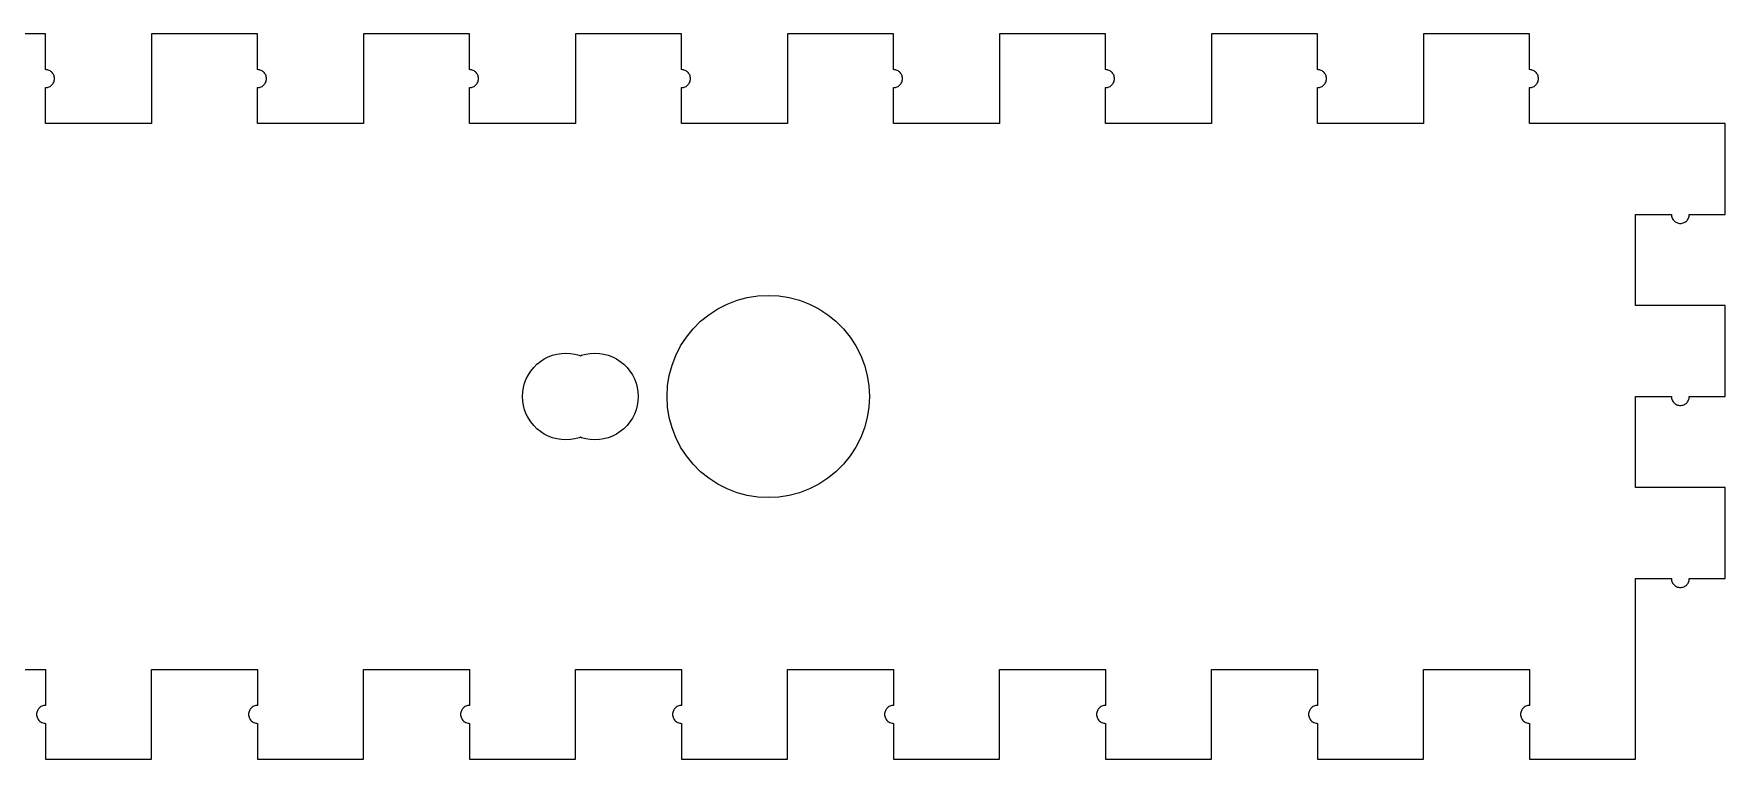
# Model space of a CAD drawing. Header units: metres. Extents: x -123 to 193, y -3 to 291.
# Drawn here: x -65.4 to -6.9, y -3.1 to 22 of the extents above; entities that cross this region are included whole.
import ezdxf

# ---------------------------------------------------------------- set-up
doc = ezdxf.new("R2010")
doc.units = ezdxf.units.M

msp = doc.modelspace()

# ---------------------------------------------------------------- linework, layer by layer
for p, q in [((-65, 22), (-68.6667, 22)), ((-65, 20.76), (-65, 22)), ((-57.6667, 22), (-61.3333, 22)), ((-61.3333, 22), (-61.3333, 18.9)), ((-57.6667, 20.76), (-57.6667, 22)), ((-50.3333, 22), (-54, 22)), ((-54, 22), (-54, 18.9)), ((-50.3333, 20.76), (-50.3333, 22)), ((-43, 22), (-46.6667, 22)), ((-46.6667, 22), (-46.6667, 18.9)), ((-43, 20.76), (-43, 22)), ((-35.6667, 22), (-39.3333, 22)), ((-39.3333, 22), (-39.3333, 18.9)), ((-35.6667, 20.76), (-35.6667, 22)), ((-28.3333, 22), (-32, 22)), ((-32, 22), (-32, 18.9)), ((-28.3333, 20.76), (-28.3333, 22)), ((-21, 22), (-24.6667, 22)), ((-24.6667, 22), (-24.6667, 18.9)), ((-21, 20.76), (-21, 22)), ((-13.6667, 22), (-17.3333, 22)), ((-17.3333, 22), (-17.3333, 18.9)), ((-13.6667, 20.76), (-13.6667, 22)), ((-64.9676, 20.7583), (-65, 20.76)), ((-64.9356, 20.7532), (-64.9676, 20.7583)), ((-64.9042, 20.7448), (-64.9356, 20.7532)), ((-64.8739, 20.7332), (-64.9042, 20.7448)), ((-64.845, 20.7184), (-64.8739, 20.7332)), ((-64.8178, 20.7008), (-64.845, 20.7184)), ((-64.7926, 20.6804), (-64.8178, 20.7008)), ((-64.7696, 20.6574), (-64.7926, 20.6804)), ((-64.7492, 20.6322), (-64.7696, 20.6574)), ((-64.7316, 20.605), (-64.7492, 20.6322)), ((-64.7168, 20.5761), (-64.7316, 20.605)), ((-64.7052, 20.5458), (-64.7168, 20.5761)), ((-64.6968, 20.5144), (-64.7052, 20.5458)), ((-64.6917, 20.4824), (-64.6968, 20.5144)), ((-64.69, 20.45), (-64.6917, 20.4824)), ((-57.6343, 20.7583), (-57.6667, 20.76)), ((-57.6022, 20.7532), (-57.6343, 20.7583)), ((-57.5709, 20.7448), (-57.6022, 20.7532)), ((-57.5406, 20.7332), (-57.5709, 20.7448)), ((-57.5117, 20.7184), (-57.5406, 20.7332)), ((-57.4845, 20.7008), (-57.5117, 20.7184)), ((-57.4593, 20.6804), (-57.4845, 20.7008)), ((-57.4363, 20.6574), (-57.4593, 20.6804)), ((-57.4159, 20.6322), (-57.4363, 20.6574)), ((-57.3982, 20.605), (-57.4159, 20.6322)), ((-57.3835, 20.5761), (-57.3982, 20.605)), ((-57.3719, 20.5458), (-57.3835, 20.5761)), ((-57.3635, 20.5144), (-57.3719, 20.5458)), ((-57.3584, 20.4824), (-57.3635, 20.5144)), ((-57.3567, 20.45), (-57.3584, 20.4824)), ((-50.3009, 20.7583), (-50.3333, 20.76)), ((-50.2689, 20.7532), (-50.3009, 20.7583)), ((-50.2375, 20.7448), (-50.2689, 20.7532)), ((-50.2073, 20.7332), (-50.2375, 20.7448)), ((-50.1783, 20.7184), (-50.2073, 20.7332)), ((-50.1511, 20.7008), (-50.1783, 20.7184)), ((-50.1259, 20.6804), (-50.1511, 20.7008)), ((-50.103, 20.6574), (-50.1259, 20.6804)), ((-50.0826, 20.6322), (-50.103, 20.6574)), ((-50.0649, 20.605), (-50.0826, 20.6322)), ((-50.0501, 20.5761), (-50.0649, 20.605)), ((-50.0385, 20.5458), (-50.0501, 20.5761)), ((-50.0301, 20.5144), (-50.0385, 20.5458)), ((-50.025, 20.4824), (-50.0301, 20.5144)), ((-50.0233, 20.45), (-50.025, 20.4824)), ((-42.9676, 20.7583), (-43, 20.76)), ((-42.9356, 20.7532), (-42.9676, 20.7583)), ((-42.9042, 20.7448), (-42.9356, 20.7532)), ((-42.8739, 20.7332), (-42.9042, 20.7448)), ((-42.845, 20.7184), (-42.8739, 20.7332)), ((-42.8178, 20.7008), (-42.845, 20.7184)), ((-42.7926, 20.6804), (-42.8178, 20.7008)), ((-42.7696, 20.6574), (-42.7926, 20.6804)), ((-42.7492, 20.6322), (-42.7696, 20.6574)), ((-42.7316, 20.605), (-42.7492, 20.6322)), ((-42.7168, 20.5761), (-42.7316, 20.605)), ((-42.7052, 20.5458), (-42.7168, 20.5761)), ((-42.6968, 20.5144), (-42.7052, 20.5458)), ((-42.6917, 20.4824), (-42.6968, 20.5144)), ((-42.69, 20.45), (-42.6917, 20.4824)), ((-35.6343, 20.7583), (-35.6667, 20.76)), ((-35.6022, 20.7532), (-35.6343, 20.7583)), ((-35.5709, 20.7448), (-35.6022, 20.7532)), ((-35.5406, 20.7332), (-35.5709, 20.7448)), ((-35.5117, 20.7184), (-35.5406, 20.7332)), ((-35.4845, 20.7008), (-35.5117, 20.7184)), ((-35.4593, 20.6804), (-35.4845, 20.7008)), ((-35.4363, 20.6574), (-35.4593, 20.6804)), ((-35.4159, 20.6322), (-35.4363, 20.6574)), ((-35.3982, 20.605), (-35.4159, 20.6322)), ((-35.3835, 20.5761), (-35.3982, 20.605)), ((-35.3719, 20.5458), (-35.3835, 20.5761)), ((-35.3635, 20.5144), (-35.3719, 20.5458)), ((-35.3584, 20.4824), (-35.3635, 20.5144)), ((-35.3567, 20.45), (-35.3584, 20.4824)), ((-28.3009, 20.7583), (-28.3333, 20.76)), ((-28.2689, 20.7532), (-28.3009, 20.7583)), ((-28.2375, 20.7448), (-28.2689, 20.7532)), ((-28.2073, 20.7332), (-28.2375, 20.7448)), ((-28.1783, 20.7184), (-28.2073, 20.7332)), ((-28.1511, 20.7008), (-28.1783, 20.7184)), ((-28.1259, 20.6804), (-28.1511, 20.7008)), ((-28.103, 20.6574), (-28.1259, 20.6804)), ((-28.0826, 20.6322), (-28.103, 20.6574)), ((-28.0649, 20.605), (-28.0826, 20.6322)), ((-28.0501, 20.5761), (-28.0649, 20.605)), ((-28.0385, 20.5458), (-28.0501, 20.5761)), ((-28.0301, 20.5144), (-28.0385, 20.5458)), ((-28.025, 20.4824), (-28.0301, 20.5144)), ((-28.0233, 20.45), (-28.025, 20.4824)), ((-20.9676, 20.7583), (-21, 20.76)), ((-20.9356, 20.7532), (-20.9676, 20.7583)), ((-20.9042, 20.7448), (-20.9356, 20.7532)), ((-20.8739, 20.7332), (-20.9042, 20.7448)), ((-20.845, 20.7184), (-20.8739, 20.7332)), ((-20.8178, 20.7008), (-20.845, 20.7184)), ((-20.7926, 20.6804), (-20.8178, 20.7008)), ((-20.7696, 20.6574), (-20.7926, 20.6804)), ((-20.7492, 20.6322), (-20.7696, 20.6574)), ((-20.7316, 20.605), (-20.7492, 20.6322)), ((-20.7168, 20.5761), (-20.7316, 20.605)), ((-20.7052, 20.5458), (-20.7168, 20.5761)), ((-20.6968, 20.5144), (-20.7052, 20.5458)), ((-20.6917, 20.4824), (-20.6968, 20.5144)), ((-20.69, 20.45), (-20.6917, 20.4824)), ((-13.6343, 20.7583), (-13.6667, 20.76)), ((-13.6022, 20.7532), (-13.6343, 20.7583)), ((-13.5709, 20.7448), (-13.6022, 20.7532)), ((-13.5406, 20.7332), (-13.5709, 20.7448)), ((-13.5117, 20.7184), (-13.5406, 20.7332)), ((-13.4845, 20.7008), (-13.5117, 20.7184)), ((-13.4593, 20.6804), (-13.4845, 20.7008)), ((-13.4363, 20.6574), (-13.4593, 20.6804)), ((-13.4159, 20.6322), (-13.4363, 20.6574)), ((-13.3982, 20.605), (-13.4159, 20.6322)), ((-13.3835, 20.5761), (-13.3982, 20.605)), ((-13.3719, 20.5458), (-13.3835, 20.5761)), ((-13.3635, 20.5144), (-13.3719, 20.5458)), ((-13.3584, 20.4824), (-13.3635, 20.5144)), ((-13.3567, 20.45), (-13.3584, 20.4824)), ((-65, 20.14), (-64.9676, 20.1417)), ((-65, 18.9), (-65, 20.14)), ((-64.9676, 20.1417), (-64.9356, 20.1468)), ((-64.9356, 20.1468), (-64.9042, 20.1552)), ((-64.9042, 20.1552), (-64.8739, 20.1668)), ((-64.8739, 20.1668), (-64.845, 20.1815)), ((-64.845, 20.1815), (-64.8178, 20.1992)), ((-64.8178, 20.1992), (-64.7926, 20.2196)), ((-64.7926, 20.2196), (-64.7696, 20.2426)), ((-64.7696, 20.2426), (-64.7492, 20.2678)), ((-64.7492, 20.2678), (-64.7316, 20.295)), ((-64.7316, 20.295), (-64.7168, 20.3239)), ((-64.7168, 20.3239), (-64.7052, 20.3542)), ((-64.7052, 20.3542), (-64.6968, 20.3855)), ((-64.6968, 20.3855), (-64.6917, 20.4176)), ((-64.6917, 20.4176), (-64.69, 20.45)), ((-57.6667, 20.14), (-57.6343, 20.1417)), ((-57.6667, 18.9), (-57.6667, 20.14)), ((-57.6343, 20.1417), (-57.6022, 20.1468)), ((-57.6022, 20.1468), (-57.5709, 20.1552)), ((-57.5709, 20.1552), (-57.5406, 20.1668)), ((-57.5406, 20.1668), (-57.5117, 20.1815)), ((-57.5117, 20.1815), (-57.4845, 20.1992)), ((-57.4845, 20.1992), (-57.4593, 20.2196)), ((-57.4593, 20.2196), (-57.4363, 20.2426)), ((-57.4363, 20.2426), (-57.4159, 20.2678)), ((-57.4159, 20.2678), (-57.3982, 20.295)), ((-57.3982, 20.295), (-57.3835, 20.3239)), ((-57.3835, 20.3239), (-57.3719, 20.3542)), ((-57.3719, 20.3542), (-57.3635, 20.3855)), ((-57.3635, 20.3855), (-57.3584, 20.4176)), ((-57.3584, 20.4176), (-57.3567, 20.45)), ((-50.3333, 20.14), (-50.3009, 20.1417)), ((-50.3333, 18.9), (-50.3333, 20.14)), ((-50.3009, 20.1417), (-50.2689, 20.1468)), ((-50.2689, 20.1468), (-50.2375, 20.1552)), ((-50.2375, 20.1552), (-50.2073, 20.1668)), ((-50.2073, 20.1668), (-50.1783, 20.1815)), ((-50.1783, 20.1815), (-50.1511, 20.1992)), ((-50.1511, 20.1992), (-50.1259, 20.2196)), ((-50.1259, 20.2196), (-50.103, 20.2426)), ((-50.103, 20.2426), (-50.0826, 20.2678)), ((-50.0826, 20.2678), (-50.0649, 20.295)), ((-50.0649, 20.295), (-50.0501, 20.3239)), ((-50.0501, 20.3239), (-50.0385, 20.3542)), ((-50.0385, 20.3542), (-50.0301, 20.3855)), ((-50.0301, 20.3855), (-50.025, 20.4176)), ((-50.025, 20.4176), (-50.0233, 20.45)), ((-43, 20.14), (-42.9676, 20.1417)), ((-43, 18.9), (-43, 20.14)), ((-42.9676, 20.1417), (-42.9356, 20.1468)), ((-42.9356, 20.1468), (-42.9042, 20.1552)), ((-42.9042, 20.1552), (-42.8739, 20.1668)), ((-42.8739, 20.1668), (-42.845, 20.1815)), ((-42.845, 20.1815), (-42.8178, 20.1992)), ((-42.8178, 20.1992), (-42.7926, 20.2196)), ((-42.7926, 20.2196), (-42.7696, 20.2426)), ((-42.7696, 20.2426), (-42.7492, 20.2678)), ((-42.7492, 20.2678), (-42.7316, 20.295)), ((-42.7316, 20.295), (-42.7168, 20.3239)), ((-42.7168, 20.3239), (-42.7052, 20.3542)), ((-42.7052, 20.3542), (-42.6968, 20.3855)), ((-42.6968, 20.3855), (-42.6917, 20.4176)), ((-42.6917, 20.4176), (-42.69, 20.45)), ((-35.6667, 20.14), (-35.6343, 20.1417)), ((-35.6667, 18.9), (-35.6667, 20.14)), ((-35.6343, 20.1417), (-35.6022, 20.1468)), ((-35.6022, 20.1468), (-35.5709, 20.1552)), ((-35.5709, 20.1552), (-35.5406, 20.1668)), ((-35.5406, 20.1668), (-35.5117, 20.1815)), ((-35.5117, 20.1815), (-35.4845, 20.1992)), ((-35.4845, 20.1992), (-35.4593, 20.2196)), ((-35.4593, 20.2196), (-35.4363, 20.2426)), ((-35.4363, 20.2426), (-35.4159, 20.2678)), ((-35.4159, 20.2678), (-35.3982, 20.295)), ((-35.3982, 20.295), (-35.3835, 20.3239)), ((-35.3835, 20.3239), (-35.3719, 20.3542)), ((-35.3719, 20.3542), (-35.3635, 20.3855)), ((-35.3635, 20.3855), (-35.3584, 20.4176)), ((-35.3584, 20.4176), (-35.3567, 20.45)), ((-28.3333, 20.14), (-28.3009, 20.1417)), ((-28.3333, 18.9), (-28.3333, 20.14)), ((-28.3009, 20.1417), (-28.2689, 20.1468)), ((-28.2689, 20.1468), (-28.2375, 20.1552)), ((-28.2375, 20.1552), (-28.2073, 20.1668)), ((-28.2073, 20.1668), (-28.1783, 20.1815)), ((-28.1783, 20.1815), (-28.1511, 20.1992)), ((-28.1511, 20.1992), (-28.1259, 20.2196)), ((-28.1259, 20.2196), (-28.103, 20.2426)), ((-28.103, 20.2426), (-28.0826, 20.2678)), ((-28.0826, 20.2678), (-28.0649, 20.295)), ((-28.0649, 20.295), (-28.0501, 20.3239)), ((-28.0501, 20.3239), (-28.0385, 20.3542)), ((-28.0385, 20.3542), (-28.0301, 20.3855)), ((-28.0301, 20.3855), (-28.025, 20.4176)), ((-28.025, 20.4176), (-28.0233, 20.45)), ((-21, 20.14), (-20.9676, 20.1417)), ((-21, 18.9), (-21, 20.14)), ((-20.9676, 20.1417), (-20.9356, 20.1468)), ((-20.9356, 20.1468), (-20.9042, 20.1552)), ((-20.9042, 20.1552), (-20.8739, 20.1668)), ((-20.8739, 20.1668), (-20.845, 20.1815)), ((-20.845, 20.1815), (-20.8178, 20.1992)), ((-20.8178, 20.1992), (-20.7926, 20.2196)), ((-20.7926, 20.2196), (-20.7696, 20.2426)), ((-20.7696, 20.2426), (-20.7492, 20.2678)), ((-20.7492, 20.2678), (-20.7316, 20.295)), ((-20.7316, 20.295), (-20.7168, 20.3239)), ((-20.7168, 20.3239), (-20.7052, 20.3542)), ((-20.7052, 20.3542), (-20.6968, 20.3855)), ((-20.6968, 20.3855), (-20.6917, 20.4176)), ((-20.6917, 20.4176), (-20.69, 20.45)), ((-13.6667, 20.14), (-13.6343, 20.1417)), ((-13.6667, 18.9), (-13.6667, 20.14)), ((-13.6343, 20.1417), (-13.6022, 20.1468)), ((-13.6022, 20.1468), (-13.5709, 20.1552)), ((-13.5709, 20.1552), (-13.5406, 20.1668)), ((-13.5406, 20.1668), (-13.5117, 20.1815)), ((-13.5117, 20.1815), (-13.4845, 20.1992)), ((-13.4845, 20.1992), (-13.4593, 20.2196)), ((-13.4593, 20.2196), (-13.4363, 20.2426)), ((-13.4363, 20.2426), (-13.4159, 20.2678)), ((-13.4159, 20.2678), (-13.3982, 20.295)), ((-13.3982, 20.295), (-13.3835, 20.3239)), ((-13.3835, 20.3239), (-13.3719, 20.3542)), ((-13.3719, 20.3542), (-13.3635, 20.3855)), ((-13.3635, 20.3855), (-13.3584, 20.4176)), ((-13.3584, 20.4176), (-13.3567, 20.45)), ((-61.3333, 18.9), (-65, 18.9)), ((-54, 18.9), (-57.6667, 18.9)), ((-46.6667, 18.9), (-50.3333, 18.9)), ((-39.3333, 18.9), (-43, 18.9)), ((-32, 18.9), (-35.6667, 18.9)), ((-24.6667, 18.9), (-28.3333, 18.9)), ((-17.3333, 18.9), (-21, 18.9)), ((-6.90001, 18.9), (-13.6667, 18.9)), ((-6.90001, 15.75), (-6.90001, 18.9)), ((-10, 12.6), (-10, 15.75)), ((-10, 15.75), (-8.76001, 15.75)), ((-8.76001, 15.75), (-8.75832, 15.7176)), ((-8.75832, 15.7176), (-8.75323, 15.6855)), ((-8.75323, 15.6855), (-8.74484, 15.6542)), ((-8.74484, 15.6542), (-8.73322, 15.6239)), ((-8.73322, 15.6239), (-8.71848, 15.595)), ((-8.71848, 15.595), (-8.70081, 15.5678)), ((-8.70081, 15.5678), (-8.68039, 15.5426)), ((-8.68039, 15.5426), (-8.65744, 15.5196)), ((-8.65744, 15.5196), (-8.63223, 15.4992)), ((-8.63223, 15.4992), (-8.60501, 15.4815)), ((-8.60501, 15.4815), (-8.5761, 15.4668)), ((-8.5761, 15.4668), (-8.54581, 15.4552)), ((-8.54581, 15.4552), (-8.51447, 15.4468)), ((-8.51447, 15.4468), (-8.48242, 15.4417)), ((-8.48242, 15.4417), (-8.45001, 15.44)), ((-8.45001, 15.44), (-8.4176, 15.4417)), ((-8.4176, 15.4417), (-8.38556, 15.4468)), ((-8.38556, 15.4468), (-8.35422, 15.4552)), ((-8.35422, 15.4552), (-8.32393, 15.4668)), ((-8.32393, 15.4668), (-8.29501, 15.4815)), ((-8.29501, 15.4815), (-8.26781, 15.4992)), ((-8.26781, 15.4992), (-8.24258, 15.5196)), ((-8.24258, 15.5196), (-8.21964, 15.5426)), ((-8.21964, 15.5426), (-8.19922, 15.5678)), ((-8.19922, 15.5678), (-8.18155, 15.595)), ((-8.18155, 15.595), (-8.16681, 15.6239)), ((-8.16681, 15.6239), (-8.15518, 15.6542)), ((-8.15518, 15.6542), (-8.14679, 15.6855)), ((-8.14679, 15.6855), (-8.14171, 15.7176)), ((-8.14171, 15.7176), (-8.14001, 15.75)), ((-8.14001, 15.75), (-6.90001, 15.75)), ((-41.0816, 12.7787), (-40.7277, 12.8735)), ((-40.7277, 12.8735), (-40.3659, 12.9308)), ((-40.3659, 12.9308), (-40, 12.95)), ((-40, 12.95), (-39.6342, 12.9308)), ((-39.6342, 12.9308), (-39.2723, 12.8735)), ((-39.2723, 12.8735), (-38.9184, 12.7787)), ((-42.0573, 12.2816), (-41.75, 12.4811)), ((-41.75, 12.4811), (-41.4236, 12.6474)), ((-41.4236, 12.6474), (-41.0816, 12.7787)), ((-38.9184, 12.7787), (-38.5764, 12.6474)), ((-38.5764, 12.6474), (-38.25, 12.4811)), ((-38.25, 12.4811), (-37.9428, 12.2816)), ((-6.90001, 12.6), (-10, 12.6)), ((-6.90001, 9.45001), (-6.90001, 12.6)), ((-42.8316, 11.5072), (-42.601, 11.7919)), ((-42.601, 11.7919), (-42.342, 12.051)), ((-42.342, 12.051), (-42.0573, 12.2816)), ((-37.9428, 12.2816), (-37.6581, 12.051)), ((-37.6581, 12.051), (-37.399, 11.7919)), ((-37.399, 11.7919), (-37.1684, 11.5072)), ((-43.1974, 10.8736), (-43.0311, 11.2)), ((-43.0311, 11.2), (-42.8316, 11.5072)), ((-37.1684, 11.5072), (-36.9689, 11.2)), ((-36.9689, 11.2), (-36.8026, 10.8736)), ((-48.1147, 10.4537), (-48.0037, 10.5647)), ((-48.0037, 10.5647), (-47.8817, 10.6635)), ((-47.8817, 10.6635), (-47.75, 10.749)), ((-47.75, 10.749), (-47.6101, 10.8203)), ((-47.6101, 10.8203), (-47.4635, 10.8766)), ((-47.4635, 10.8766), (-47.3119, 10.9172)), ((-47.3119, 10.9172), (-47.1568, 10.9418)), ((-47.1568, 10.9418), (-47, 10.95)), ((-47, 10.95), (-46.8432, 10.9418)), ((-46.8432, 10.9418), (-46.6881, 10.9172)), ((-46.6881, 10.9172), (-46.5365, 10.8766)), ((-46.5365, 10.8766), (-46.5, 10.8626)), ((-46.5, 10.8626), (-46.4635, 10.8766)), ((-46.4635, 10.8766), (-46.3119, 10.9172)), ((-46.3119, 10.9172), (-46.1568, 10.9418)), ((-46.1568, 10.9418), (-46, 10.95)), ((-46, 10.95), (-45.8432, 10.9418)), ((-45.8432, 10.9418), (-45.6881, 10.9172)), ((-45.6881, 10.9172), (-45.5365, 10.8766)), ((-45.5365, 10.8766), (-45.3899, 10.8203)), ((-45.3899, 10.8203), (-45.25, 10.749)), ((-45.25, 10.749), (-45.1183, 10.6635)), ((-45.1183, 10.6635), (-44.9963, 10.5647)), ((-44.9963, 10.5647), (-44.8853, 10.4537)), ((-43.4235, 10.1777), (-43.3287, 10.5316)), ((-43.3287, 10.5316), (-43.1974, 10.8736)), ((-36.8026, 10.8736), (-36.6713, 10.5316)), ((-36.6713, 10.5316), (-36.5765, 10.1777)), ((-48.4266, 9.91351), (-48.3703, 10.0601)), ((-48.3703, 10.0601), (-48.299, 10.2)), ((-48.299, 10.2), (-48.2135, 10.3317)), ((-48.2135, 10.3317), (-48.1147, 10.4537)), ((-44.8853, 10.4537), (-44.7865, 10.3317)), ((-44.7865, 10.3317), (-44.701, 10.2)), ((-44.701, 10.2), (-44.6297, 10.0601)), ((-44.6297, 10.0601), (-44.5734, 9.91351)), ((-43.4808, 9.81584), (-43.4235, 10.1777)), ((-36.5765, 10.1777), (-36.5192, 9.81584)), ((-48.5, 9.45), (-48.4918, 9.60678)), ((-48.4918, 9.2932), (-48.5, 9.45)), ((-48.4918, 9.60678), (-48.4672, 9.76186)), ((-48.4672, 9.76186), (-48.4266, 9.91351)), ((-44.5734, 9.91351), (-44.5328, 9.76186)), ((-44.5328, 9.76186), (-44.5082, 9.60678)), ((-44.5082, 9.60678), (-44.5, 9.45)), ((-44.5, 9.45), (-44.5082, 9.2932)), ((-43.5, 9.45), (-43.4808, 9.81584)), ((-43.4808, 9.08414), (-43.5, 9.45)), ((-36.5192, 9.81584), (-36.5, 9.45)), ((-36.5, 9.45), (-36.5192, 9.08414)), ((-10, 6.3), (-10, 9.45001)), ((-10, 9.45001), (-8.76001, 9.45001)), ((-8.76001, 9.45001), (-8.75832, 9.4176)), ((-8.75832, 9.4176), (-8.75323, 9.38556)), ((-8.75323, 9.38556), (-8.74484, 9.35422)), ((-8.15518, 9.35422), (-8.14679, 9.38556)), ((-8.14679, 9.38556), (-8.14171, 9.4176)), ((-8.14171, 9.4176), (-8.14001, 9.45001)), ((-8.14001, 9.45001), (-6.90001, 9.45001)), ((-48.4672, 9.13812), (-48.4918, 9.2932)), ((-48.4266, 8.98647), (-48.4672, 9.13812)), ((-48.3703, 8.83989), (-48.4266, 8.98647)), ((-48.299, 8.7), (-48.3703, 8.83989)), ((-44.6297, 8.83989), (-44.701, 8.7)), ((-44.5734, 8.98647), (-44.6297, 8.83989)), ((-44.5328, 9.13812), (-44.5734, 8.98647)), ((-44.5082, 9.2932), (-44.5328, 9.13812)), ((-43.4235, 8.72231), (-43.4808, 9.08414)), ((-36.5192, 9.08414), (-36.5765, 8.72231)), ((-8.74484, 9.35422), (-8.73322, 9.32393)), ((-8.73322, 9.32393), (-8.71848, 9.29501)), ((-8.71848, 9.29501), (-8.70081, 9.26781)), ((-8.70081, 9.26781), (-8.68039, 9.24258)), ((-8.68039, 9.24258), (-8.65744, 9.21964)), ((-8.65744, 9.21964), (-8.63223, 9.19922)), ((-8.63223, 9.19922), (-8.60501, 9.18155)), ((-8.60501, 9.18155), (-8.5761, 9.16681)), ((-8.5761, 9.16681), (-8.54581, 9.15518)), ((-8.54581, 9.15518), (-8.51447, 9.14679)), ((-8.51447, 9.14679), (-8.48242, 9.14171)), ((-8.48242, 9.14171), (-8.45001, 9.14001)), ((-8.45001, 9.14001), (-8.4176, 9.14171)), ((-8.4176, 9.14171), (-8.38556, 9.14679)), ((-8.38556, 9.14679), (-8.35422, 9.15518)), ((-8.35422, 9.15518), (-8.32393, 9.16681)), ((-8.32393, 9.16681), (-8.29501, 9.18155)), ((-8.29501, 9.18155), (-8.26781, 9.19922)), ((-8.26781, 9.19922), (-8.24258, 9.21964)), ((-8.24258, 9.21964), (-8.21964, 9.24258)), ((-8.21964, 9.24258), (-8.19922, 9.26781)), ((-8.19922, 9.26781), (-8.18155, 9.29501)), ((-8.18155, 9.29501), (-8.16681, 9.32393)), ((-8.16681, 9.32393), (-8.15518, 9.35422)), ((-48.2135, 8.56831), (-48.299, 8.7)), ((-48.1147, 8.44629), (-48.2135, 8.56831)), ((-48.0037, 8.33528), (-48.1147, 8.44629)), ((-47.8817, 8.23647), (-48.0037, 8.33528)), ((-47.75, 8.15096), (-47.8817, 8.23647)), ((-45.1183, 8.23647), (-45.25, 8.15096)), ((-44.9963, 8.33528), (-45.1183, 8.23647)), ((-44.8853, 8.44629), (-44.9963, 8.33528)), ((-44.7865, 8.56831), (-44.8853, 8.44629)), ((-44.701, 8.7), (-44.7865, 8.56831)), ((-43.3287, 8.36844), (-43.4235, 8.72231)), ((-43.1974, 8.02641), (-43.3287, 8.36844)), ((-36.6713, 8.36844), (-36.8026, 8.02641)), ((-36.5765, 8.72231), (-36.6713, 8.36844)), ((-47.6101, 8.07968), (-47.75, 8.15096)), ((-47.4635, 8.02341), (-47.6101, 8.07968)), ((-47.3119, 7.98277), (-47.4635, 8.02341)), ((-47.1568, 7.95821), (-47.3119, 7.98277)), ((-47, 7.95), (-47.1568, 7.95821)), ((-46.8432, 7.95821), (-47, 7.95)), ((-46.6881, 7.98277), (-46.8432, 7.95821)), ((-46.5365, 8.02341), (-46.6881, 7.98277)), ((-46.5, 8.03741), (-46.5365, 8.02341)), ((-46.4635, 8.02341), (-46.5, 8.03741)), ((-46.3119, 7.98277), (-46.4635, 8.02341)), ((-46.1568, 7.95821), (-46.3119, 7.98277)), ((-46, 7.95), (-46.1568, 7.95821)), ((-45.8432, 7.95821), (-46, 7.95)), ((-45.6881, 7.98277), (-45.8432, 7.95821)), ((-45.5365, 8.02341), (-45.6881, 7.98277)), ((-45.3899, 8.07968), (-45.5365, 8.02341)), ((-45.25, 8.15096), (-45.3899, 8.07968)), ((-43.0311, 7.7), (-43.1974, 8.02641)), ((-42.8316, 7.39275), (-43.0311, 7.7)), ((-36.9689, 7.7), (-37.1684, 7.39275)), ((-36.8026, 8.02641), (-36.9689, 7.7)), ((-42.601, 7.10803), (-42.8316, 7.39275)), ((-42.342, 6.84898), (-42.601, 7.10803)), ((-37.399, 7.10803), (-37.6581, 6.84898)), ((-37.1684, 7.39275), (-37.399, 7.10803)), ((-42.0573, 6.61844), (-42.342, 6.84898)), ((-41.75, 6.4189), (-42.0573, 6.61844)), ((-37.9428, 6.61844), (-38.25, 6.4189)), ((-37.6581, 6.84898), (-37.9428, 6.61844)), ((-41.4236, 6.25258), (-41.75, 6.4189)), ((-41.0816, 6.12129), (-41.4236, 6.25258)), ((-40.7277, 6.02647), (-41.0816, 6.12129)), ((-40.3659, 5.96916), (-40.7277, 6.02647)), ((-40, 5.95), (-40.3659, 5.96916)), ((-39.6342, 5.96916), (-40, 5.95)), ((-39.2723, 6.02647), (-39.6342, 5.96916)), ((-38.9184, 6.12129), (-39.2723, 6.02647)), ((-38.5764, 6.25258), (-38.9184, 6.12129)), ((-38.25, 6.4189), (-38.5764, 6.25258)), ((-6.90001, 6.3), (-10, 6.3)), ((-6.90001, 3.15001), (-6.90001, 6.3)), ((-10, -3.09999), (-10, 3.15001)), ((-10, 3.15001), (-8.76001, 3.15001)), ((-8.76001, 3.15001), (-8.75832, 3.1176)), ((-8.75832, 3.1176), (-8.75323, 3.08556)), ((-8.75323, 3.08556), (-8.74484, 3.05421)), ((-8.74484, 3.05421), (-8.73322, 3.02393)), ((-8.73322, 3.02393), (-8.71848, 2.99501)), ((-8.71848, 2.99501), (-8.70081, 2.9678)), ((-8.70081, 2.9678), (-8.68039, 2.94258)), ((-8.68039, 2.94258), (-8.65744, 2.91963)), ((-8.24258, 2.91963), (-8.21964, 2.94258)), ((-8.21964, 2.94258), (-8.19922, 2.9678)), ((-8.19922, 2.9678), (-8.18155, 2.99501)), ((-8.18155, 2.99501), (-8.16681, 3.02393)), ((-8.16681, 3.02393), (-8.15518, 3.05421)), ((-8.15518, 3.05421), (-8.14679, 3.08556)), ((-8.14679, 3.08556), (-8.14171, 3.1176)), ((-8.14171, 3.1176), (-8.14001, 3.15001)), ((-8.14001, 3.15001), (-6.90001, 3.15001)), ((-8.65744, 2.91963), (-8.63223, 2.89922)), ((-8.63223, 2.89922), (-8.60501, 2.88155)), ((-8.60501, 2.88155), (-8.5761, 2.86681)), ((-8.5761, 2.86681), (-8.54581, 2.85518)), ((-8.54581, 2.85518), (-8.51447, 2.84679)), ((-8.51447, 2.84679), (-8.48242, 2.84171)), ((-8.48242, 2.84171), (-8.45001, 2.84001)), ((-8.45001, 2.84001), (-8.4176, 2.84171)), ((-8.4176, 2.84171), (-8.38556, 2.84679)), ((-8.38556, 2.84679), (-8.35422, 2.85518)), ((-8.35422, 2.85518), (-8.32393, 2.86681)), ((-8.32393, 2.86681), (-8.29501, 2.88155)), ((-8.29501, 2.88155), (-8.26781, 2.89922)), ((-8.26781, 2.89922), (-8.24258, 2.91963)), ((-68.6667, 0), (-65, 0)), ((-65, 0), (-65, -1.23999)), ((-61.3333, -3.09999), (-61.3333, 0)), ((-61.3333, 0), (-57.6667, 0)), ((-57.6667, 0), (-57.6667, -1.23999)), ((-54, -3.09999), (-54, 0)), ((-54, 0), (-50.3333, 0)), ((-50.3333, 0), (-50.3333, -1.23999)), ((-46.6667, -3.09999), (-46.6667, 0)), ((-46.6667, 0), (-43, 0)), ((-43, 0), (-43, -1.23999)), ((-39.3333, -3.09999), (-39.3333, 0)), ((-39.3333, 0), (-35.6667, 0)), ((-35.6667, 0), (-35.6667, -1.23999)), ((-32, -3.09999), (-32, 0)), ((-32, 0), (-28.3333, 0)), ((-28.3333, 0), (-28.3333, -1.23999)), ((-24.6667, -3.09999), (-24.6667, 0)), ((-24.6667, 0), (-21, 0)), ((-21, 0), (-21, -1.23999)), ((-17.3333, -3.09999), (-17.3333, 0)), ((-17.3333, 0), (-13.6667, 0)), ((-13.6667, 0), (-13.6667, -1.23999)), ((-65.3083, -1.51758), (-65.31, -1.54999)), ((-65.31, -1.54999), (-65.3083, -1.5824)), ((-65.3032, -1.48553), (-65.3083, -1.51758)), ((-65.3083, -1.5824), (-65.3032, -1.61444)), ((-65.2948, -1.45419), (-65.3032, -1.48553)), ((-65.3032, -1.61444), (-65.2948, -1.64578)), ((-65.2832, -1.4239), (-65.2948, -1.45419)), ((-65.2948, -1.64578), (-65.2832, -1.67607)), ((-65.2684, -1.39499), (-65.2832, -1.4239)), ((-65.2832, -1.67607), (-65.2684, -1.70499)), ((-65.2508, -1.36777), (-65.2684, -1.39499)), ((-65.2684, -1.70499), (-65.2508, -1.73219)), ((-65.2304, -1.34256), (-65.2508, -1.36777)), ((-65.2508, -1.73219), (-65.2304, -1.75742)), ((-65.2074, -1.31961), (-65.2304, -1.34256)), ((-65.1822, -1.29919), (-65.2074, -1.31961)), ((-65.155, -1.28152), (-65.1822, -1.29919)), ((-65.1261, -1.26678), (-65.155, -1.28152)), ((-65.0958, -1.25516), (-65.1261, -1.26678)), ((-65.0644, -1.24677), (-65.0958, -1.25516)), ((-65.0324, -1.24168), (-65.0644, -1.24677)), ((-65, -1.23999), (-65.0324, -1.24168)), ((-57.975, -1.51758), (-57.9767, -1.54999)), ((-57.9767, -1.54999), (-57.975, -1.5824)), ((-57.9699, -1.48553), (-57.975, -1.51758)), ((-57.975, -1.5824), (-57.9699, -1.61444)), ((-57.9615, -1.45419), (-57.9699, -1.48553)), ((-57.9699, -1.61444), (-57.9615, -1.64578)), ((-57.9499, -1.4239), (-57.9615, -1.45419)), ((-57.9615, -1.64578), (-57.9499, -1.67607)), ((-57.9351, -1.39499), (-57.9499, -1.4239)), ((-57.9499, -1.67607), (-57.9351, -1.70499)), ((-57.9174, -1.36777), (-57.9351, -1.39499)), ((-57.9351, -1.70499), (-57.9174, -1.73219)), ((-57.897, -1.34256), (-57.9174, -1.36777)), ((-57.9174, -1.73219), (-57.897, -1.75742)), ((-57.8741, -1.31961), (-57.897, -1.34256)), ((-57.8489, -1.29919), (-57.8741, -1.31961)), ((-57.8217, -1.28152), (-57.8489, -1.29919)), ((-57.7927, -1.26678), (-57.8217, -1.28152)), ((-57.7625, -1.25516), (-57.7927, -1.26678)), ((-57.7311, -1.24677), (-57.7625, -1.25516)), ((-57.6991, -1.24168), (-57.7311, -1.24677)), ((-57.6667, -1.23999), (-57.6991, -1.24168)), ((-50.6416, -1.51758), (-50.6433, -1.54999)), ((-50.6433, -1.54999), (-50.6416, -1.5824)), ((-50.6365, -1.48553), (-50.6416, -1.51758)), ((-50.6416, -1.5824), (-50.6365, -1.61444)), ((-50.6281, -1.45419), (-50.6365, -1.48553)), ((-50.6365, -1.61444), (-50.6281, -1.64578)), ((-50.6165, -1.4239), (-50.6281, -1.45419)), ((-50.6281, -1.64578), (-50.6165, -1.67607)), ((-50.6018, -1.39499), (-50.6165, -1.4239)), ((-50.6165, -1.67607), (-50.6018, -1.70499)), ((-50.5841, -1.36777), (-50.6018, -1.39499)), ((-50.6018, -1.70499), (-50.5841, -1.73219)), ((-50.5637, -1.34256), (-50.5841, -1.36777)), ((-50.5841, -1.73219), (-50.5637, -1.75742)), ((-50.5407, -1.31961), (-50.5637, -1.34256)), ((-50.5155, -1.29919), (-50.5407, -1.31961)), ((-50.4883, -1.28152), (-50.5155, -1.29919)), ((-50.4594, -1.26678), (-50.4883, -1.28152)), ((-50.4291, -1.25516), (-50.4594, -1.26678)), ((-50.3978, -1.24677), (-50.4291, -1.25516)), ((-50.3657, -1.24168), (-50.3978, -1.24677)), ((-50.3333, -1.23999), (-50.3657, -1.24168)), ((-43.3083, -1.51758), (-43.31, -1.54999)), ((-43.31, -1.54999), (-43.3083, -1.5824)), ((-43.3032, -1.48553), (-43.3083, -1.51758)), ((-43.3083, -1.5824), (-43.3032, -1.61444)), ((-43.2948, -1.45419), (-43.3032, -1.48553)), ((-43.3032, -1.61444), (-43.2948, -1.64578)), ((-43.2832, -1.4239), (-43.2948, -1.45419)), ((-43.2948, -1.64578), (-43.2832, -1.67607)), ((-43.2684, -1.39499), (-43.2832, -1.4239)), ((-43.2832, -1.67607), (-43.2684, -1.70499)), ((-43.2508, -1.36777), (-43.2684, -1.39499)), ((-43.2684, -1.70499), (-43.2508, -1.73219)), ((-43.2304, -1.34256), (-43.2508, -1.36777)), ((-43.2508, -1.73219), (-43.2304, -1.75742)), ((-43.2074, -1.31961), (-43.2304, -1.34256)), ((-43.1822, -1.29919), (-43.2074, -1.31961)), ((-43.155, -1.28152), (-43.1822, -1.29919)), ((-43.1261, -1.26678), (-43.155, -1.28152)), ((-43.0958, -1.25516), (-43.1261, -1.26678)), ((-43.0644, -1.24677), (-43.0958, -1.25516)), ((-43.0324, -1.24168), (-43.0644, -1.24677)), ((-43, -1.23999), (-43.0324, -1.24168)), ((-35.975, -1.51758), (-35.9767, -1.54999)), ((-35.9767, -1.54999), (-35.975, -1.5824)), ((-35.9699, -1.48553), (-35.975, -1.51758)), ((-35.975, -1.5824), (-35.9699, -1.61444)), ((-35.9615, -1.45419), (-35.9699, -1.48553)), ((-35.9699, -1.61444), (-35.9615, -1.64578)), ((-35.9499, -1.4239), (-35.9615, -1.45419)), ((-35.9615, -1.64578), (-35.9499, -1.67607)), ((-35.9351, -1.39499), (-35.9499, -1.4239)), ((-35.9499, -1.67607), (-35.9351, -1.70499)), ((-35.9174, -1.36777), (-35.9351, -1.39499)), ((-35.9351, -1.70499), (-35.9174, -1.73219)), ((-35.897, -1.34256), (-35.9174, -1.36777)), ((-35.9174, -1.73219), (-35.897, -1.75742)), ((-35.8741, -1.31961), (-35.897, -1.34256)), ((-35.8489, -1.29919), (-35.8741, -1.31961)), ((-35.8217, -1.28152), (-35.8489, -1.29919)), ((-35.7927, -1.26678), (-35.8217, -1.28152)), ((-35.7625, -1.25516), (-35.7927, -1.26678)), ((-35.7311, -1.24677), (-35.7625, -1.25516)), ((-35.6991, -1.24168), (-35.7311, -1.24677)), ((-35.6667, -1.23999), (-35.6991, -1.24168)), ((-28.6416, -1.51758), (-28.6433, -1.54999)), ((-28.6433, -1.54999), (-28.6416, -1.5824)), ((-28.6365, -1.48553), (-28.6416, -1.51758)), ((-28.6416, -1.5824), (-28.6365, -1.61444)), ((-28.6281, -1.45419), (-28.6365, -1.48553)), ((-28.6365, -1.61444), (-28.6281, -1.64578)), ((-28.6165, -1.4239), (-28.6281, -1.45419)), ((-28.6281, -1.64578), (-28.6165, -1.67607)), ((-28.6018, -1.39499), (-28.6165, -1.4239)), ((-28.6165, -1.67607), (-28.6018, -1.70499)), ((-28.5841, -1.36777), (-28.6018, -1.39499)), ((-28.6018, -1.70499), (-28.5841, -1.73219)), ((-28.5637, -1.34256), (-28.5841, -1.36777)), ((-28.5841, -1.73219), (-28.5637, -1.75742)), ((-28.5407, -1.31961), (-28.5637, -1.34256)), ((-28.5155, -1.29919), (-28.5407, -1.31961)), ((-28.4883, -1.28152), (-28.5155, -1.29919)), ((-28.4594, -1.26678), (-28.4883, -1.28152)), ((-28.4291, -1.25516), (-28.4594, -1.26678)), ((-28.3978, -1.24677), (-28.4291, -1.25516)), ((-28.3657, -1.24168), (-28.3978, -1.24677)), ((-28.3333, -1.23999), (-28.3657, -1.24168)), ((-21.3083, -1.51758), (-21.31, -1.54999)), ((-21.31, -1.54999), (-21.3083, -1.5824)), ((-21.3032, -1.48553), (-21.3083, -1.51758)), ((-21.3083, -1.5824), (-21.3032, -1.61444)), ((-21.2948, -1.45419), (-21.3032, -1.48553)), ((-21.3032, -1.61444), (-21.2948, -1.64578)), ((-21.2832, -1.4239), (-21.2948, -1.45419)), ((-21.2948, -1.64578), (-21.2832, -1.67607)), ((-21.2684, -1.39499), (-21.2832, -1.4239)), ((-21.2832, -1.67607), (-21.2684, -1.70499)), ((-21.2508, -1.36777), (-21.2684, -1.39499)), ((-21.2684, -1.70499), (-21.2508, -1.73219)), ((-21.2304, -1.34256), (-21.2508, -1.36777)), ((-21.2508, -1.73219), (-21.2304, -1.75742)), ((-21.2074, -1.31961), (-21.2304, -1.34256)), ((-21.1822, -1.29919), (-21.2074, -1.31961)), ((-21.155, -1.28152), (-21.1822, -1.29919)), ((-21.1261, -1.26678), (-21.155, -1.28152)), ((-21.0958, -1.25516), (-21.1261, -1.26678)), ((-21.0644, -1.24677), (-21.0958, -1.25516)), ((-21.0324, -1.24168), (-21.0644, -1.24677)), ((-21, -1.23999), (-21.0324, -1.24168)), ((-13.975, -1.51758), (-13.9767, -1.54999)), ((-13.9767, -1.54999), (-13.975, -1.5824)), ((-13.9699, -1.48553), (-13.975, -1.51758)), ((-13.975, -1.5824), (-13.9699, -1.61444)), ((-13.9615, -1.45419), (-13.9699, -1.48553)), ((-13.9699, -1.61444), (-13.9615, -1.64578)), ((-13.9499, -1.4239), (-13.9615, -1.45419)), ((-13.9615, -1.64578), (-13.9499, -1.67607)), ((-13.9351, -1.39499), (-13.9499, -1.4239)), ((-13.9499, -1.67607), (-13.9351, -1.70499)), ((-13.9174, -1.36777), (-13.9351, -1.39499)), ((-13.9351, -1.70499), (-13.9174, -1.73219)), ((-13.897, -1.34256), (-13.9174, -1.36777)), ((-13.9174, -1.73219), (-13.897, -1.75742)), ((-13.8741, -1.31961), (-13.897, -1.34256)), ((-13.8489, -1.29919), (-13.8741, -1.31961)), ((-13.8217, -1.28152), (-13.8489, -1.29919)), ((-13.7927, -1.26678), (-13.8217, -1.28152)), ((-13.7625, -1.25516), (-13.7927, -1.26678)), ((-13.7311, -1.24677), (-13.7625, -1.25516)), ((-13.6991, -1.24168), (-13.7311, -1.24677)), ((-13.6667, -1.23999), (-13.6991, -1.24168)), ((-65.2304, -1.75742), (-65.2074, -1.78036)), ((-65.2074, -1.78036), (-65.1822, -1.80078)), ((-65.1822, -1.80078), (-65.155, -1.81845)), ((-65.155, -1.81845), (-65.1261, -1.83319)), ((-65.1261, -1.83319), (-65.0958, -1.84482)), ((-65.0958, -1.84482), (-65.0644, -1.85321)), ((-65.0644, -1.85321), (-65.0324, -1.85829)), ((-65.0324, -1.85829), (-65, -1.85999)), ((-65, -1.85999), (-65, -3.09999)), ((-57.897, -1.75742), (-57.8741, -1.78036)), ((-57.8741, -1.78036), (-57.8489, -1.80078)), ((-57.8489, -1.80078), (-57.8217, -1.81845)), ((-57.8217, -1.81845), (-57.7927, -1.83319)), ((-57.7927, -1.83319), (-57.7625, -1.84482)), ((-57.7625, -1.84482), (-57.7311, -1.85321)), ((-57.7311, -1.85321), (-57.6991, -1.85829)), ((-57.6991, -1.85829), (-57.6667, -1.85999)), ((-57.6667, -1.85999), (-57.6667, -3.09999)), ((-50.5637, -1.75742), (-50.5407, -1.78036)), ((-50.5407, -1.78036), (-50.5155, -1.80078)), ((-50.5155, -1.80078), (-50.4883, -1.81845)), ((-50.4883, -1.81845), (-50.4594, -1.83319)), ((-50.4594, -1.83319), (-50.4291, -1.84482)), ((-50.4291, -1.84482), (-50.3978, -1.85321)), ((-50.3978, -1.85321), (-50.3657, -1.85829)), ((-50.3657, -1.85829), (-50.3333, -1.85999)), ((-50.3333, -1.85999), (-50.3333, -3.09999)), ((-43.2304, -1.75742), (-43.2074, -1.78036)), ((-43.2074, -1.78036), (-43.1822, -1.80078)), ((-43.1822, -1.80078), (-43.155, -1.81845)), ((-43.155, -1.81845), (-43.1261, -1.83319)), ((-43.1261, -1.83319), (-43.0958, -1.84482)), ((-43.0958, -1.84482), (-43.0644, -1.85321)), ((-43.0644, -1.85321), (-43.0324, -1.85829)), ((-43.0324, -1.85829), (-43, -1.85999)), ((-43, -1.85999), (-43, -3.09999)), ((-35.897, -1.75742), (-35.8741, -1.78036)), ((-35.8741, -1.78036), (-35.8489, -1.80078)), ((-35.8489, -1.80078), (-35.8217, -1.81845)), ((-35.8217, -1.81845), (-35.7927, -1.83319)), ((-35.7927, -1.83319), (-35.7625, -1.84482)), ((-35.7625, -1.84482), (-35.7311, -1.85321)), ((-35.7311, -1.85321), (-35.6991, -1.85829)), ((-35.6991, -1.85829), (-35.6667, -1.85999)), ((-35.6667, -1.85999), (-35.6667, -3.09999)), ((-28.5637, -1.75742), (-28.5407, -1.78036)), ((-28.5407, -1.78036), (-28.5155, -1.80078)), ((-28.5155, -1.80078), (-28.4883, -1.81845)), ((-28.4883, -1.81845), (-28.4594, -1.83319)), ((-28.4594, -1.83319), (-28.4291, -1.84482)), ((-28.4291, -1.84482), (-28.3978, -1.85321)), ((-28.3978, -1.85321), (-28.3657, -1.85829)), ((-28.3657, -1.85829), (-28.3333, -1.85999)), ((-28.3333, -1.85999), (-28.3333, -3.09999)), ((-21.2304, -1.75742), (-21.2074, -1.78036)), ((-21.2074, -1.78036), (-21.1822, -1.80078)), ((-21.1822, -1.80078), (-21.155, -1.81845)), ((-21.155, -1.81845), (-21.1261, -1.83319)), ((-21.1261, -1.83319), (-21.0958, -1.84482)), ((-21.0958, -1.84482), (-21.0644, -1.85321)), ((-21.0644, -1.85321), (-21.0324, -1.85829)), ((-21.0324, -1.85829), (-21, -1.85999)), ((-21, -1.85999), (-21, -3.09999)), ((-13.897, -1.75742), (-13.8741, -1.78036)), ((-13.8741, -1.78036), (-13.8489, -1.80078)), ((-13.8489, -1.80078), (-13.8217, -1.81845)), ((-13.8217, -1.81845), (-13.7927, -1.83319)), ((-13.7927, -1.83319), (-13.7625, -1.84482)), ((-13.7625, -1.84482), (-13.7311, -1.85321)), ((-13.7311, -1.85321), (-13.6991, -1.85829)), ((-13.6991, -1.85829), (-13.6667, -1.85999)), ((-13.6667, -1.85999), (-13.6667, -3.09999)), ((-65, -3.09999), (-61.3333, -3.09999)), ((-57.6667, -3.09999), (-54, -3.09999)), ((-50.3333, -3.09999), (-46.6667, -3.09999)), ((-43, -3.09999), (-39.3333, -3.09999)), ((-35.6667, -3.09999), (-32, -3.09999)), ((-28.3333, -3.09999), (-24.6667, -3.09999)), ((-21, -3.09999), (-17.3333, -3.09999)), ((-13.6667, -3.09999), (-10, -3.09999))]:
    msp.add_line(p, q)

doc.saveas('drawing.dxf')
